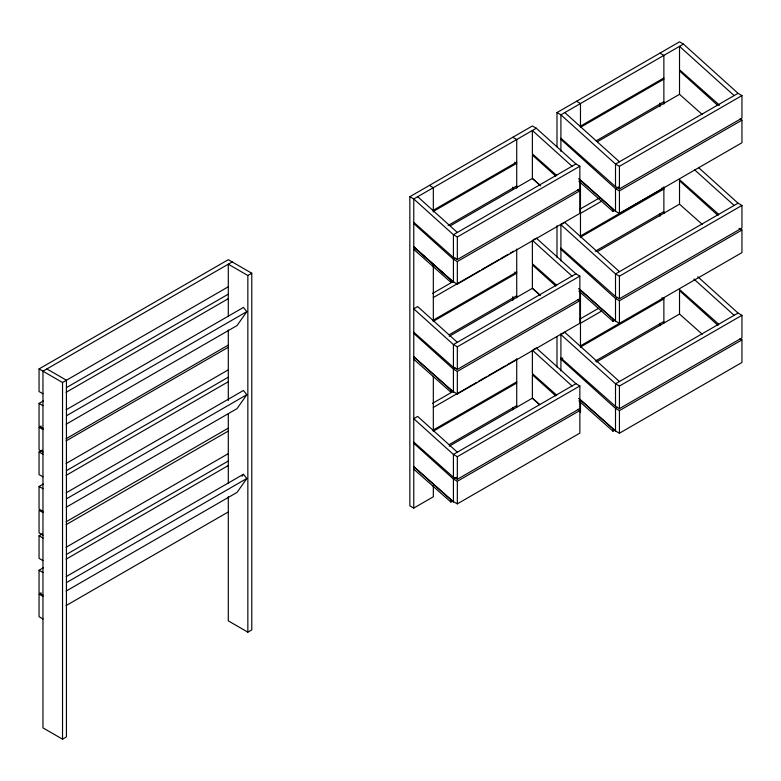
<?xml version="1.0" encoding="UTF-8"?>
<svg xmlns="http://www.w3.org/2000/svg" width="781" height="781" viewBox="0 0 781 781"><rect width="100%" height="100%" fill="white"/><g stroke="black" fill="none" stroke-linecap="round" stroke-linejoin="round"><path stroke-width="1.17" d="M66.239 409.722L243.438 307.421L246.825 311.639L237.043 325.55L66.17 424.2M66.239 492.782L243.438 390.48L246.825 394.698L237.043 408.609L66.17 507.26M242.042 476.264L243.438 474.272L246.825 478.489L237.043 492.401L66.17 591.051M42.965 393.79L39.05 391.535L39.05 368.944L228.296 259.683L251.765 273.233L251.765 629.906L247.85 632.161L228.296 620.866L228.296 496.706M232.201 261.938L42.965 371.2L42.965 727.872L62.529 739.168L66.434 736.903L66.434 380.24L46.88 368.944M39.05 368.944L62.529 382.495L228.003 286.959M228.296 316.549L228.296 264.203L247.85 275.498L251.765 273.233M42.965 428.271L39.05 426.006L39.05 403.416L43.258 400.995M66.385 387.64L228.296 294.164M66.092 392.326L228.003 298.85M433.328 485.831L433.328 496.784L413.764 508.08L409.849 505.824L409.849 196.705L532.378 125.966L536.293 128.23L575.939 163.971L579.853 166.226L579.853 188.817L457.334 259.556L453.419 257.3M556.99 146.652L556.99 112.571L679.519 41.832L683.434 44.097L738.035 93.32L741.95 95.575L741.95 118.165L619.431 188.904L615.516 186.639L560.904 138.217M536.293 128.23L413.764 198.97L409.849 196.705M683.434 44.097L560.904 114.836L556.99 112.571M42.965 452.092L39.05 449.836L39.05 427.246L41.149 426.035M66.463 415.765L246.825 311.639M433.328 210.265L516.729 162.116M580.468 126.131L663.87 77.983M433.328 211.446L516.729 163.297L514.767 162.175M580.468 127.323L663.87 79.164M42.965 476.849L39.05 474.584L39.05 451.994L42.203 450.178M66.092 438.737L228.003 345.261M66.092 440.904L228.003 347.428M448.109 225.504L516.729 185.888M596.303 140.765L663.87 101.755M450.295 225.836L532.378 178.449L532.378 155.058L555.808 176.184M597.436 141.703L679.519 94.316L679.519 70.925L718.012 105.63M575.939 163.971L453.419 234.71L453.419 257.515L413.764 222.351M413.764 508.08L413.764 198.97L453.419 234.71L457.334 236.965L579.853 166.226M66.092 463.494L228.003 370.018M42.965 511.321L39.05 509.066L39.05 486.475L43.258 484.044M66.385 470.689L228.296 377.213M66.092 475.385L228.003 381.899M738.035 93.32L615.516 164.059L615.516 186.639M455.372 258.15L453.419 259.282L453.419 282.156L413.764 246.923L450.91 279.949L450.91 282.322L453.019 281.101M560.904 151.348L560.904 114.836L615.516 164.059L619.431 166.314L741.95 95.575M413.764 223.542L453.419 259.282L457.334 261.537L579.853 190.798L579.853 213.389L457.334 284.128L453.419 281.873M66.463 498.825L246.825 394.698M432.586 293.451L453.693 281.267M579.727 209.318L599.779 197.739M618.445 186.932L615.516 188.631L615.516 211.221L619.431 213.477L741.95 142.738L741.95 120.147L739.997 119.024M433.328 297.541L479.778 270.724M481.887 269.504L498.786 259.751M500.894 258.531L508.285 254.264M510.393 253.044L513.556 251.218M533.355 239.787L535.307 238.664M580.468 213.408L601.585 201.215M560.904 139.409L615.516 188.631L619.431 190.886L741.95 120.147M42.965 560.641L39.05 558.376L39.05 535.795L42.203 533.97M66.092 521.796L228.003 428.32M66.092 524.695L228.003 431.219M578.867 181.182L612.987 211.436L615.096 210.216M433.328 320.132L516.729 271.983M580.468 235.999L663.87 187.85M433.328 321.313L516.729 273.165L514.767 272.042M580.468 237.19L663.87 189.031L661.907 187.909M66.092 547.286L228.003 453.81M42.965 595.112L39.05 592.857L39.05 570.267L43.258 567.846M66.385 554.49L228.296 461.015M449.163 334.766L516.729 295.755M595.249 251.238L663.87 211.622M449.251 336.308L532.378 288.316L532.378 264.925L555.808 286.051M597.436 251.57L679.519 204.183L679.519 180.792L718.012 215.497M66.092 559.176L228.003 465.701M453.419 367.168L457.334 369.423L579.853 298.684L579.853 276.093L575.939 273.838L453.419 344.577L453.419 367.382L413.764 332.218M457.334 342.312L417.679 306.572L413.764 308.837L453.419 344.577L457.334 346.832L579.853 276.093M66.239 576.573L243.438 474.272M42.965 618.942L39.05 616.687L39.05 594.097L41.149 592.886M66.463 582.616L246.825 478.489M738.035 203.187L615.516 273.926L615.516 296.507L619.431 298.772L741.95 228.032L741.95 205.442L738.035 203.187L698.644 167.681M455.372 368.017L453.419 369.149L453.419 392.023L413.764 356.79L453.419 392.023M619.431 271.661L564.819 222.439L560.904 224.703L615.516 273.926L619.431 276.181L741.95 205.442M413.764 333.409L453.419 369.149L457.334 371.405L579.853 300.665L579.853 323.256L457.334 393.995L453.419 391.74M66.092 605.587L228.003 512.111M413.764 359.26L450.91 392.189L453.019 390.969M432.586 403.318L453.693 391.135M579.727 319.185L598.724 308.212M617.468 297.366L615.516 298.498L615.516 321.089L619.431 323.344L619.431 300.753L741.95 230.014L741.95 252.605L580.468 345.866M433.328 407.409L476.615 382.417M478.724 381.196L486.114 376.93M488.223 375.71L505.112 365.957M507.23 364.747L515.675 359.865M533.355 349.654L536.293 347.965L575.939 383.705L579.853 385.96L579.853 408.551L457.334 479.29L453.419 477.035M580.468 323.275L601.585 311.082M578.867 291.049L612.987 321.303L615.096 320.083M433.328 429.999L516.729 381.85M433.328 431.18L516.729 383.032M580.468 347.047L663.87 298.898L661.907 297.776M562.857 358.01L560.904 359.143L615.516 408.365L619.431 410.621L741.95 339.881L741.95 362.472L619.431 433.211L615.516 430.956L579.111 398.671M449.163 444.633L516.729 405.622M595.249 361.105L663.87 321.489M449.251 446.176L532.378 398.183L532.378 374.792L555.808 395.918M596.391 362.042L679.519 314.05L679.519 290.659L718.012 325.365M575.939 383.705L453.419 454.444L453.419 477.25L413.764 442.085M457.334 452.179L417.679 416.439L413.764 418.704L453.419 454.444L457.334 456.7L579.853 385.96M738.035 313.054L615.516 383.793L615.516 406.374L619.431 408.639L741.95 337.9L741.95 315.309L738.035 313.054L697.755 276.738M456.358 477.318L453.419 479.017L453.419 501.89L413.764 466.657L453.419 501.822M619.431 381.528L564.819 332.306L560.904 334.571L615.516 383.793L619.431 386.048L741.95 315.309M413.764 443.276L453.419 479.017L457.334 481.272L579.853 410.533L579.853 433.123L457.334 503.862L453.419 501.607M413.764 469.127L450.91 502.056L453.019 500.836M617.468 407.233L615.516 408.365L615.516 430.956M578.867 400.917L612.987 431.171L615.096 429.95M659.955 53.128L663.87 55.392L663.87 104.068M576.554 101.276L580.468 103.541L580.468 126.659M739.011 228.325L741.95 230.014M512.814 137.261L516.729 139.526L516.729 188.201M577.901 189.676L579.853 190.798M739.997 338.759L741.95 339.881M429.413 185.409L433.328 187.674L433.328 212.012M619.431 300.753L615.516 298.498L560.904 249.276M577.901 299.543L579.853 300.665M577.901 409.41L579.853 410.533M39.05 403.416L42.965 405.681M39.05 427.246L42.965 429.501M39.05 451.994L42.965 454.259M39.05 486.475L42.965 488.73M42.965 512.561L39.05 510.305L39.05 532.896L42.965 535.151M39.05 535.795L42.965 538.05M39.05 570.267L42.965 572.532M39.05 594.097L42.965 596.352M719.565 105.25L679.519 69.743L679.519 46.352L734.12 95.575M679.519 94.316L702.265 114.495M679.519 179.61L718.657 214.316M679.519 204.183L702.265 224.362M579.111 178.937L615.516 211.221M556.707 175.452L532.378 153.877L532.378 130.486L572.034 166.226M679.519 289.478L718.657 324.183M679.519 314.05L702.265 334.229M560.904 248.085L615.516 296.507M579.111 288.804L615.516 321.089M556.707 285.319L532.378 263.744L532.378 240.353L572.034 276.093M560.904 357.952L615.516 406.374M413.764 249.393L450.91 282.322M556.707 395.186L532.378 373.611L532.378 350.22L572.034 385.96M578.867 178.751L612.987 209.054L612.987 211.436M578.867 288.619L612.987 318.921L612.987 321.303M413.764 246.923L453.419 282.156M578.867 398.486L612.987 428.789L612.987 431.171M694.739 169.936L734.12 205.442M564.819 112.571L619.431 161.794M693.84 279.002L734.12 315.309M536.293 238.098L575.939 273.838M417.679 196.705L457.334 232.445M663.87 186.825L663.87 213.594M663.87 297.571L663.87 323.129M659.955 103.024L659.955 106.675M659.955 213.769L659.955 216.21M659.955 323.305L659.955 325.736M619.431 166.314L619.431 188.904M619.431 190.886L619.431 213.477M619.431 276.181L619.431 298.772M619.431 386.048L619.431 408.639M619.431 410.621L619.431 433.211M580.468 181.426L580.468 237.404M580.468 292.172L580.468 346.94M580.468 401.698L580.468 412.651M560.904 224.362L560.904 260.971M560.904 333.887L560.904 370.838M556.99 225.758L556.99 257.398M556.99 336.504L556.99 366.924M516.729 249.051L516.729 297.727M516.729 358.577L516.729 407.262M512.814 187.157L512.814 189.598M512.814 296.692L512.814 300.343M512.814 407.438L512.814 409.869M457.334 236.965L457.334 259.556M457.334 261.537L457.334 284.128M457.334 346.832L457.334 369.423M457.334 371.405L457.334 393.995M457.334 456.7L457.334 479.29M457.334 481.272L457.334 503.862M450.91 389.817L450.91 392.189M450.91 499.684L450.91 502.056M433.328 265.56L433.328 321.538M433.328 376.305L433.328 431.073M247.85 275.498L247.85 632.161M228.296 329.933L228.296 400.536M228.296 413.93L228.296 483.312M62.529 382.495L62.529 739.168M540.491 185.644L532.378 178.449L540.491 185.653M540.491 295.511L532.378 288.316L540.491 295.521M539.583 404.578L532.378 398.183L539.583 404.587"/></g></svg>
